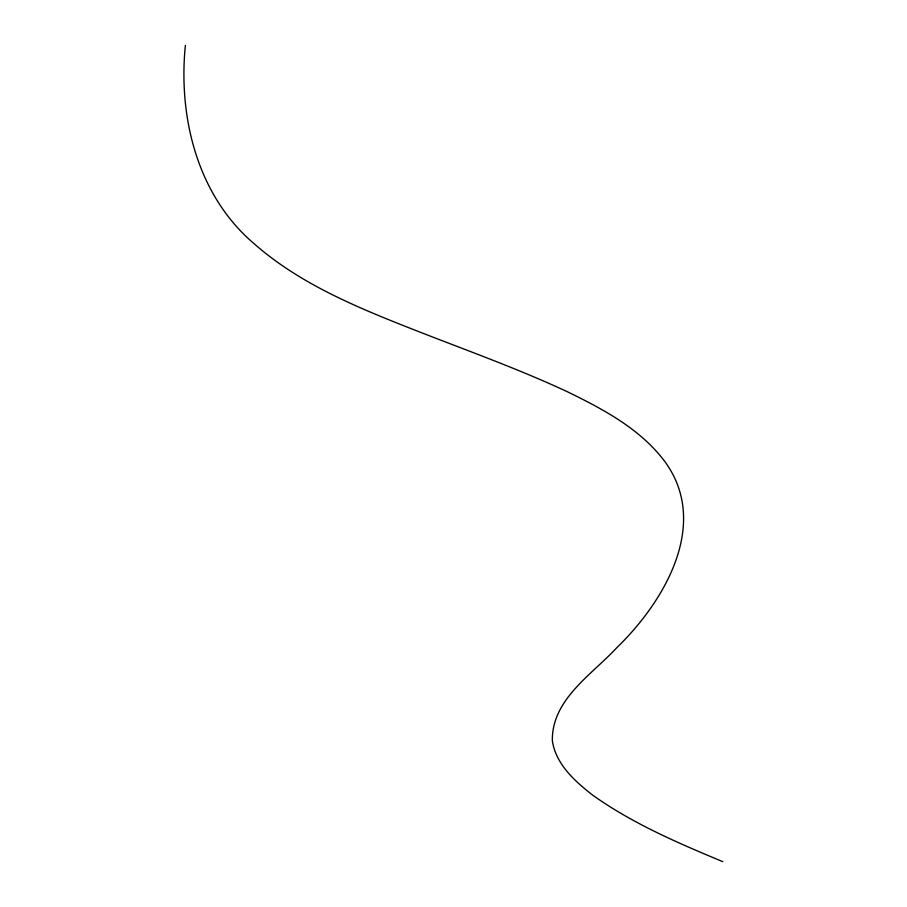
<?xml version="1.0" encoding="UTF-8"?>
<svg xmlns="http://www.w3.org/2000/svg" width="907" height="907" viewBox="0 0 907 907"><rect width="100%" height="100%" fill="white"/><g stroke="black" fill="none" stroke-linecap="round" stroke-linejoin="round"><path stroke-width="1.36" d="M185.379 45.35C178.157 116.912 197.148 194.926 253.506 243.178C299.798 284.152 357.902 307.734 414.737 330.069C465.96 350.17 517.92 368.639 567.816 391.96C603.733 409.476 640.818 429.226 665.16 461.98C710.283 524.393 664.049 602.021 616.873 647.609C591.715 674.876 551.592 699.444 552.352 740.917C556.002 764.454 574.879 781.21 592.668 795.133C632.553 823.511 677.801 842.943 722.777 861.65"/></g></svg>
